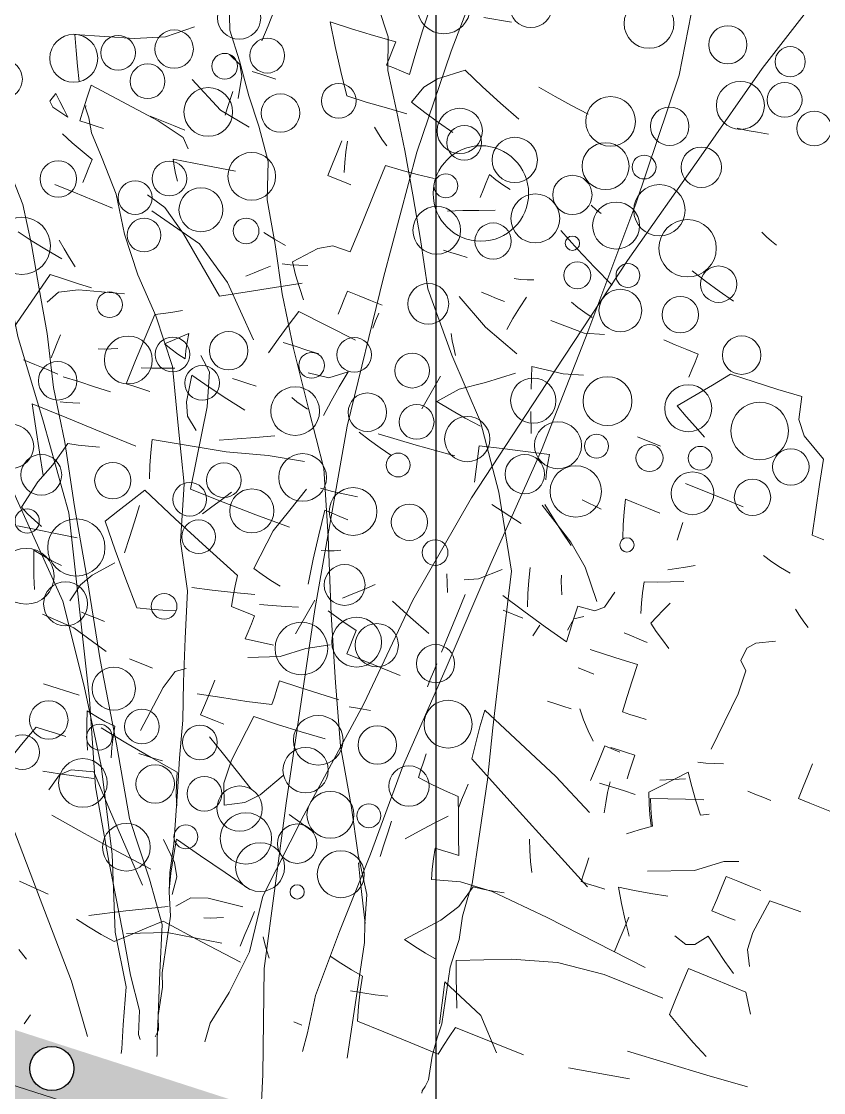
# Model space of a CAD drawing. Header units: metres. Extents: x -325 to 301, y -147 to 149.
# Drawn here: x 16.218 to 16.914, y 91.326 to 92.256 of the extents above; entities that cross this region are included whole.
import ezdxf

# ---------------------------------------------------------------- set-up
doc = ezdxf.new("R2010")
doc.units = ezdxf.units.M
doc.layers.add('-AUX-QAD', color=5, linetype='Continuous', plot=False)
doc.layers.add('0-TX-1_25', color=7, linetype='Continuous', true_color=0x3f4f7f)
for name, color, linetype in [('02-TRAÇ-D-linia 2', 251, 'Continuous'), ('10-DET-encoixinat', 37, 'Continuous'), ('10-DET_TERRENY_compactat', 252, 'Continuous')]:
    doc.layers.add(name, color=color, linetype=linetype)
for name, color, linetype, lineweight in [('05-VEG-gris 50%', 253, 'Continuous', 18), ('05-VEG-sec plano 2_', 251, 'Continuous', 18), ('1-CM', 7, 'Continuous', 0)]:
    doc.layers.add(name, color=color, linetype=linetype, lineweight=lineweight)

# ---------------------------------------------------------------- blocks, each defined once
blk = doc.blocks.new('arbusto')
at = {"color": 0}
for p, q in [((84.66398, 109.93909), (84.64175, 109.93544)), ((84.59818, 109.9281), (84.59833, 109.90935)), ((84.87109, 109.91764), (84.86299, 109.91684)), ((84.87944, 109.91887), (84.87109, 109.91764)), ((84.88825, 109.9203), (84.87944, 109.91887)), ((84.59833, 109.90935), (84.59894, 109.89102)), ((84.7163, 109.89383), (84.70145, 109.89671)), ((84.54394, 109.89266), (84.52586, 109.89247)), ((84.52586, 109.89247), (84.53609, 109.87485)), ((84.56227, 109.89328), (84.54394, 109.89266)), ((84.58106, 109.89409), (84.56227, 109.89328)), ((84.58022, 109.88041), (84.58063, 109.88714)), ((84.58063, 109.88714), (84.58106, 109.89409)), ((84.59894, 109.89102), (84.5998, 109.8729)), ((84.64095, 109.89041), (84.6223, 109.87671)), ((84.65852, 109.88235), (84.64095, 109.89041)), ((84.73117, 109.89117), (84.7163, 109.89383)), ((84.74606, 109.88896), (84.73117, 109.89117)), ((84.48041, 109.88654), (84.4796, 109.87331)), ((84.57983, 109.87413), (84.58022, 109.88041)), ((84.67634, 109.8745), (84.65852, 109.88235)), ((84.4796, 109.87331), (84.4788, 109.8603)), ((84.53609, 109.87485), (84.54678, 109.85742)), ((84.58612, 109.87374), (84.57983, 109.87413)), ((84.59285, 109.87333), (84.58612, 109.87374)), ((84.5998, 109.8729), (84.59285, 109.87333)), ((84.6223, 109.87671), (84.6139, 109.86684)), ((84.69462, 109.86707), (84.67634, 109.8745)), ((84.6139, 109.86684), (84.60855, 109.85232)), ((84.54678, 109.85742), (84.55773, 109.84042)), ((84.60855, 109.85232), (84.62134, 109.84783)), ((84.62134, 109.84783), (84.63437, 109.84376)), ((84.63437, 109.84376), (84.64786, 109.83989)), ((84.91347, 109.84164), (84.9086, 109.8439)), ((84.46806, 109.83647), (84.45761, 109.84156)), ((84.47275, 109.82838), (84.46806, 109.83647)), ((84.55773, 109.84042), (84.57407, 109.84071)), ((84.57407, 109.84071), (84.59089, 109.84142)), ((84.59089, 109.84142), (84.60794, 109.84234)), ((84.91835, 109.83959), (84.91347, 109.84164)), ((84.92327, 109.83799), (84.91835, 109.83959)), ((84.47573, 109.81039), (84.47275, 109.82838)), ((84.59151, 109.8196), (84.58675, 109.82361)), ((84.5963, 109.81604), (84.59151, 109.8196)), ((84.77678, 109.81824), (84.77189, 109.82028)), ((84.78169, 109.81664), (84.77678, 109.81824)), ((85.36336, 109.82598), (85.3425, 109.8126)), ((84.46514, 109.79683), (84.43581, 109.81284)), ((84.60111, 109.8127), (84.5963, 109.81604)), ((84.68613, 109.81052), (84.68572, 109.80379)), ((84.68656, 109.81747), (84.68613, 109.81052)), ((84.69273, 109.81513), (84.68656, 109.81747)), ((84.69935, 109.81298), (84.69273, 109.81513)), ((84.70622, 109.81126), (84.69935, 109.81298)), ((85.3425, 109.8126), (85.31865, 109.80498)), ((84.56495, 109.79489), (84.56556, 109.80487)), ((84.68572, 109.80379), (84.68533, 109.79751)), ((85.31865, 109.80498), (85.27138, 109.79657)), ((85.42331, 109.80226), (85.41703, 109.80264)), ((85.43004, 109.80185), (85.42331, 109.80226)), ((85.43699, 109.80142), (85.43004, 109.80185)), ((84.49133, 109.79125), (84.46514, 109.79683)), ((84.56433, 109.78491), (84.56495, 109.79489)), ((84.60518, 109.79743), (84.60365, 109.77247)), ((84.61827, 109.79792), (84.60518, 109.79743)), ((84.63161, 109.79884), (84.61827, 109.79792)), ((84.64541, 109.79996), (84.63161, 109.79884)), ((84.77267, 109.78342), (84.7552, 109.79322)), ((84.87839, 109.79196), (84.86561, 109.79645)), ((85.27138, 109.79657), (85.27564, 109.78432)), ((84.56372, 109.77493), (84.56433, 109.78491)), ((84.68775, 109.78734), (84.67573, 109.78307)), ((84.7, 109.7916), (84.68775, 109.78734)), ((84.79039, 109.77406), (84.77267, 109.78342)), ((84.89143, 109.78789), (84.87839, 109.79196)), ((84.90492, 109.78402), (84.89143, 109.78789)), ((85.27564, 109.78432), (85.27991, 109.77229)), ((84.57, 109.77454), (84.56372, 109.77493)), ((84.67573, 109.78307), (84.66415, 109.77877)), ((85.40498, 109.76962), (85.40539, 109.77635)), ((85.40539, 109.77635), (85.40582, 109.7833)), ((84.42337, 109.77353), (84.41339, 109.77415)), ((84.43335, 109.77292), (84.42337, 109.77353)), ((84.44333, 109.77231), (84.43335, 109.77292)), ((84.57673, 109.77413), (84.57, 109.77454)), ((84.58368, 109.7737), (84.57673, 109.77413)), ((84.60365, 109.77247), (84.60211, 109.74752)), ((84.80857, 109.76489), (84.79039, 109.77406)), ((85.27991, 109.77229), (85.28421, 109.76071)), ((85.40459, 109.76333), (85.40498, 109.76962)), ((85.50578, 109.75841), (85.50502, 109.76718)), ((85.29419, 109.7601), (85.29357, 109.75012)), ((85.3534, 109.74551), (85.29419, 109.7601)), ((85.50701, 109.75006), (85.50578, 109.75841)), ((84.46706, 109.75081), (84.4418, 109.74735)), ((84.49232, 109.75427), (84.46706, 109.75081)), ((85.29357, 109.75012), (85.29296, 109.74014)), ((85.50847, 109.74192), (85.50701, 109.75006)), ((84.4418, 109.74735), (84.44452, 109.74218)), ((84.44452, 109.74218), (84.44747, 109.73698)), ((84.60211, 109.74752), (84.60058, 109.72257)), ((84.73724, 109.74552), (84.73217, 109.74454)), ((84.74234, 109.74696), (84.73724, 109.74552)), ((84.74745, 109.74861), (84.74234, 109.74696)), ((84.78824, 109.73913), (84.78208, 109.74147)), ((85.2651, 109.73962), (85.26831, 109.74666)), ((85.26831, 109.74666), (85.273, 109.74136)), ((85.273, 109.74136), (85.27768, 109.73607)), ((85.37629, 109.73761), (85.3534, 109.74551)), ((84.3608, 109.73359), (84.35105, 109.7379)), ((84.37058, 109.72972), (84.3608, 109.73359)), ((84.44747, 109.73698), (84.45086, 109.73177)), ((84.74653, 109.73364), (84.74396, 109.72378)), ((84.79487, 109.73697), (84.78824, 109.73913)), ((84.80174, 109.73525), (84.79487, 109.73697)), ((84.87191, 109.73595), (84.86193, 109.73656)), ((84.88189, 109.73534), (84.87191, 109.73595)), ((84.89187, 109.73473), (84.88189, 109.73534)), ((84.89145, 109.72778), (84.89187, 109.73473)), ((85.26874, 109.7355), (85.2651, 109.73962)), ((85.28237, 109.73077), (85.26874, 109.7355)), ((85.27768, 109.73607), (85.28237, 109.73077)), ((85.29296, 109.74014), (85.29235, 109.73016)), ((85.38248, 109.72963), (85.37629, 109.73761)), ((84.38038, 109.72608), (84.37058, 109.72972)), ((84.37995, 109.71913), (84.38038, 109.72608)), ((84.71727, 109.72542), (84.71099, 109.7258)), ((84.724, 109.725), (84.71727, 109.72542)), ((84.73095, 109.72458), (84.724, 109.725)), ((84.74396, 109.72378), (84.74161, 109.7139)), ((84.8156, 109.72531), (84.79975, 109.72109)), ((84.89103, 109.72105), (84.89145, 109.72778)), ((84.92151, 109.72789), (84.91069, 109.71483)), ((84.94155, 109.72796), (84.92151, 109.72789)), ((84.96162, 109.72847), (84.94155, 109.72796)), ((84.9817, 109.72921), (84.96162, 109.72847)), ((84.98521, 109.71081), (84.9817, 109.72921)), ((85.29235, 109.73016), (85.29863, 109.72977)), ((85.29863, 109.72977), (85.30536, 109.72936)), ((85.30536, 109.72936), (85.31231, 109.72893)), ((84.37954, 109.7124), (84.37995, 109.71913)), ((84.53985, 109.71257), (84.52998, 109.71492)), ((84.57499, 109.71672), (84.55912, 109.70007)), ((84.58573, 109.72255), (84.57499, 109.71672)), ((84.60058, 109.72257), (84.58573, 109.72255)), ((84.72314, 109.70019), (84.69502, 109.71658)), ((84.79975, 109.72109), (84.77087, 109.72212)), ((84.89065, 109.71476), (84.89103, 109.72105)), ((84.91069, 109.71483), (84.89989, 109.70221)), ((84.37915, 109.70612), (84.37954, 109.7124)), ((84.54975, 109.71066), (84.53985, 109.71257)), ((84.74161, 109.7139), (84.7397, 109.704)), ((84.99363, 109.6999), (84.98521, 109.71081)), ((84.37484, 109.69636), (84.35858, 109.69736)), ((84.48394, 109.6897), (84.43904, 109.70244)), ((84.55912, 109.70007), (84.56487, 109.69099)), ((84.75375, 109.68811), (84.72314, 109.70019)), ((84.89989, 109.70221), (84.88911, 109.68981)), ((85.01418, 109.68713), (84.99363, 109.6999)), ((85.60743, 109.70078), (85.60115, 109.70116)), ((85.61416, 109.70036), (85.60743, 109.70078)), ((85.62111, 109.69993), (85.61416, 109.70036)), ((84.39155, 109.69534), (84.37484, 109.69636)), ((84.40848, 109.6943), (84.39155, 109.69534)), ((84.5151, 109.66734), (84.48394, 109.6897)), ((84.54354, 109.69101), (84.53824, 109.68632)), ((84.56487, 109.69099), (84.57109, 109.68234)), ((84.60872, 109.69201), (84.60829, 109.68506)), ((84.6187, 109.6914), (84.60872, 109.69201)), ((84.62868, 109.69078), (84.6187, 109.6914)), ((84.63866, 109.69017), (84.62868, 109.69078)), ((84.81002, 109.68892), (84.79418, 109.6847)), ((84.88911, 109.68981), (84.89879, 109.68421)), ((84.53294, 109.68164), (84.52764, 109.67695)), ((84.53824, 109.68632), (84.53294, 109.68164)), ((84.57109, 109.68234), (84.57755, 109.67389)), ((84.60829, 109.68506), (84.60788, 109.67833)), ((84.63782, 109.67649), (84.63824, 109.68322)), ((84.70128, 109.68131), (84.69855, 109.68649)), ((84.70422, 109.67612), (84.70128, 109.68131)), ((84.79418, 109.6847), (84.76842, 109.6822)), ((84.76842, 109.6822), (84.77366, 109.66488)), ((84.89879, 109.68421), (84.90846, 109.6786)), ((85.01795, 109.66686), (85.01418, 109.68713)), ((85.37569, 109.67939), (85.35976, 109.68594)), ((84.60788, 109.67833), (84.60749, 109.67205)), ((84.63744, 109.67021), (84.63782, 109.67649)), ((84.70761, 109.67091), (84.70422, 109.67612)), ((84.75782, 109.67283), (84.73724, 109.65795)), ((84.90846, 109.6786), (84.91814, 109.673)), ((85.39543, 109.66259), (85.37569, 109.67939)), ((84.54984, 109.63051), (84.5151, 109.66734)), ((84.57694, 109.66391), (84.5724, 109.65046)), ((84.62733, 109.65673), (84.57694, 109.66391)), ((85.02171, 109.6466), (85.01795, 109.66686)), ((84.38206, 109.65083), (84.37609, 109.65621)), ((84.73724, 109.65795), (84.71909, 109.64627)), ((84.87329, 109.65572), (84.867, 109.6561)), ((84.88002, 109.6553), (84.87329, 109.65572)), ((84.88697, 109.65488), (84.88002, 109.6553)), ((85.43593, 109.62114), (85.39543, 109.66259)), ((85.48467, 109.65952), (85.47831, 109.65862)), ((85.49151, 109.66085), (85.48467, 109.65952)), ((85.49858, 109.66238), (85.49151, 109.66085)), ((84.38849, 109.64543), (84.38206, 109.65083)), ((84.5724, 109.65046), (84.56833, 109.63742)), ((84.70139, 109.65125), (84.69852, 109.6364)), ((84.71909, 109.64627), (84.70516, 109.63098)), ((84.77936, 109.64776), (84.78531, 109.63107)), ((85.02548, 109.62633), (85.02171, 109.6466)), ((85.49766, 109.64741), (85.47708, 109.63865)), ((84.39513, 109.64001), (84.38849, 109.64543)), ((84.56833, 109.63742), (84.5645, 109.6246)), ((85.47708, 109.63865), (85.45651, 109.6299)), ((84.43974, 109.63226), (84.40375, 109.62334)), ((84.61697, 109.621), (84.62999, 109.63059)), ((84.62999, 109.63059), (84.62719, 109.61703)), ((84.69852, 109.6364), (84.69586, 109.62153)), ((84.70516, 109.63098), (84.71805, 109.62822)), ((84.93195, 109.63207), (84.91568, 109.63307)), ((84.94866, 109.63105), (84.93195, 109.63207)), ((84.96559, 109.63001), (84.94866, 109.63105)), ((85.27904, 109.62707), (85.26625, 109.63157)), ((85.45651, 109.6299), (85.43593, 109.62114)), ((84.40375, 109.62334), (84.38904, 109.61645)), ((84.59999, 109.61945), (84.61697, 109.621)), ((84.71805, 109.62822), (84.73118, 109.62567)), ((84.73118, 109.62567), (84.74478, 109.62354)), ((84.80466, 109.61986), (84.78569, 109.61601)), ((84.80553, 109.61283), (84.80466, 109.61986)), ((85.03546, 109.62571), (85.02548, 109.62633)), ((85.29207, 109.62301), (85.27904, 109.62707)), ((85.30556, 109.61914), (85.29207, 109.62301)), ((84.38904, 109.61645), (84.383, 109.60569)), ((84.48842, 109.60923), (84.49371, 109.61392)), ((84.49371, 109.61392), (84.49901, 109.6186)), ((84.49901, 109.6186), (84.49988, 109.61157)), ((84.49988, 109.61157), (84.5012, 109.60474)), ((84.62719, 109.61703), (84.62464, 109.60391)), ((84.76716, 109.61214), (84.74885, 109.60826)), ((84.78569, 109.61601), (84.76716, 109.61214)), ((84.80685, 109.60599), (84.80553, 109.61283)), ((84.48312, 109.60455), (84.48842, 109.60923)), ((84.48928, 109.6022), (84.48312, 109.60455)), ((84.5012, 109.60474), (84.50278, 109.59833)), ((84.62464, 109.60391), (84.62255, 109.59097)), ((84.74885, 109.60826), (84.75467, 109.57929)), ((84.80843, 109.59959), (84.80685, 109.60599)), ((84.87392, 109.60558), (84.87634, 109.59542)), ((84.8839, 109.60497), (84.87392, 109.60558)), ((84.89388, 109.60436), (84.8839, 109.60497)), ((84.90386, 109.60374), (84.89388, 109.60436)), ((85.29965, 109.60447), (85.27763, 109.54497)), ((85.31093, 109.60378), (85.29965, 109.60447)), ((85.32265, 109.60306), (85.31093, 109.60378)), ((85.33459, 109.60232), (85.32265, 109.60306)), ((85.40975, 109.60271), (85.40257, 109.59944)), ((84.4959, 109.60005), (84.48928, 109.6022)), ((84.50278, 109.59833), (84.4959, 109.60005)), ((84.73296, 109.59421), (84.70083, 109.59247)), ((84.87634, 109.59542), (84.87898, 109.58523)), ((85.00159, 109.59577), (84.99369, 109.59822)), ((85.00973, 109.59353), (85.00159, 109.59577)), ((85.38918, 109.59396), (85.38599, 109.57412)), ((85.39565, 109.59661), (85.38918, 109.59396)), ((85.40257, 109.59944), (85.39565, 109.59661)), ((85.50457, 109.59689), (85.49459, 109.5975)), ((85.51455, 109.59627), (85.50457, 109.59689)), ((85.52453, 109.59566), (85.51455, 109.59627)), ((84.48826, 109.58549), (84.47981, 109.58275)), ((84.49717, 109.58866), (84.48826, 109.58549)), ((84.51214, 109.58774), (84.51489, 109.56605)), ((84.52818, 109.58304), (84.51214, 109.58774)), ((84.70083, 109.59247), (84.66894, 109.59116)), ((84.85803, 109.59153), (84.84118, 109.59387)), ((85.01834, 109.5917), (85.00973, 109.59353)), ((84.4009, 109.57082), (84.40131, 109.57755)), ((84.40131, 109.57755), (84.40174, 109.5845)), ((84.47981, 109.58275), (84.47161, 109.58021)), ((84.54469, 109.57876), (84.52818, 109.58304)), ((84.56144, 109.57469), (84.54469, 109.57876)), ((84.84358, 109.55865), (84.81219, 109.57932)), ((84.87898, 109.58523), (84.88206, 109.57503)), ((84.40051, 109.56454), (84.4009, 109.57082)), ((85.38599, 109.57412), (85.38303, 109.55426)), ((85.44312, 109.56003), (85.43286, 109.57124)), ((84.51489, 109.56605), (84.51943, 109.55538)), ((84.59077, 109.56287), (84.57666, 109.55676)), ((84.77376, 109.56687), (84.80098, 109.55997)), ((85.03654, 109.56182), (85.03178, 109.56583)), ((85.04133, 109.55826), (85.03654, 109.56182)), ((85.36707, 109.56025), (85.36196, 109.5586)), ((85.44792, 109.53246), (85.44312, 109.56003)), ((84.38992, 109.55517), (84.37993, 109.55579)), ((84.3999, 109.55456), (84.38992, 109.55517)), ((84.40988, 109.55395), (84.3999, 109.55456)), ((84.51943, 109.55538), (84.52965, 109.54659)), ((84.57666, 109.55676), (84.56301, 109.55084)), ((84.6201, 109.55105), (84.59085, 109.54616)), ((84.86082, 109.54331), (84.84358, 109.55865)), ((85.04614, 109.55493), (85.04133, 109.55826)), ((85.35686, 109.55717), (85.35179, 109.55618)), ((85.36196, 109.5586), (85.35686, 109.55717)), ((85.38303, 109.55426), (85.38051, 109.53438)), ((85.46848, 109.55903), (85.46219, 109.55942)), ((85.47521, 109.55862), (85.46848, 109.55903)), ((85.48216, 109.55819), (85.47521, 109.55862)), ((85.51697, 109.55408), (85.5121, 109.55635)), ((85.52185, 109.55204), (85.51697, 109.55408)), ((85.52677, 109.55044), (85.52185, 109.55204)), ((84.56301, 109.55084), (84.54961, 109.54536)), ((84.59085, 109.54616), (84.55808, 109.53816)), ((84.87869, 109.52013), (84.86082, 109.54331)), ((85.58113, 109.53838), (85.57137, 109.54269)), ((84.4237, 109.53436), (84.41863, 109.53337)), ((84.4288, 109.53579), (84.4237, 109.53436)), ((84.43391, 109.53744), (84.4288, 109.53579)), ((84.55808, 109.53816), (84.49848, 109.52846)), ((84.63914, 109.53485), (84.6492, 109.53553)), ((84.6492, 109.53553), (84.65929, 109.53665)), ((84.65929, 109.53665), (84.66939, 109.538)), ((85.02495, 109.53619), (85.01043, 109.52947)), ((85.38051, 109.53438), (85.38679, 109.53399)), ((85.38679, 109.53399), (85.39352, 109.53358)), ((85.59091, 109.53451), (85.58113, 109.53838)), ((85.6007, 109.53087), (85.59091, 109.53451)), ((85.84056, 109.52114), (85.84148, 109.53611)), ((84.49848, 109.52846), (84.5009, 109.5183)), ((84.62149, 109.51033), (84.62885, 109.53047)), ((84.82152, 109.51863), (84.81911, 109.5288)), ((85.01043, 109.52947), (85.00486, 109.52332)), ((85.343, 109.52667), (85.32999, 109.52746)), ((85.35623, 109.52585), (85.343, 109.52667)), ((85.36991, 109.52501), (85.35623, 109.52585)), ((85.39352, 109.53358), (85.40047, 109.53315)), ((85.45138, 109.4649), (85.44792, 109.53246)), ((84.39806, 109.52462), (84.407, 109.50707)), ((84.428, 109.52278), (84.39806, 109.52462)), ((84.45794, 109.52094), (84.428, 109.52278)), ((84.48789, 109.5191), (84.45794, 109.52094)), ((84.5009, 109.5183), (84.50354, 109.50812)), ((84.6482, 109.51926), (84.65, 109.49912)), ((84.65448, 109.51888), (84.6482, 109.51926)), ((84.66121, 109.51846), (84.65448, 109.51888)), ((84.66816, 109.51804), (84.66121, 109.51846)), ((84.79853, 109.52005), (84.78288, 109.50691)), ((84.82416, 109.50845), (84.82152, 109.51863)), ((85.00486, 109.52332), (85.00345, 109.51246)), ((85.73991, 109.51359), (85.73046, 109.52289)), ((84.50354, 109.50812), (84.50662, 109.49791)), ((84.57242, 109.50889), (84.5669, 109.50051)), ((84.61413, 109.49019), (84.62149, 109.51033)), ((84.82725, 109.49824), (84.82416, 109.50845)), ((85.00345, 109.51246), (85.00992, 109.50594)), ((85.74938, 109.50474), (85.73991, 109.51359)), ((84.407, 109.50707), (84.41595, 109.48975)), ((84.5669, 109.50051), (84.5614, 109.49257)), ((84.75738, 109.50254), (84.75998, 109.4954)), ((84.78288, 109.50691), (84.77221, 109.50237)), ((84.86564, 109.50108), (84.86371, 109.49081)), ((84.87278, 109.50546), (84.86564, 109.50108)), ((84.91399, 109.50293), (84.90771, 109.50332)), ((84.92072, 109.50252), (84.91399, 109.50293)), ((84.92767, 109.50209), (84.92072, 109.50252)), ((85.00992, 109.50594), (85.01002, 109.48646)), ((85.75887, 109.4961), (85.74938, 109.50474)), ((85.85242, 109.50167), (85.8455, 109.49883)), ((85.8596, 109.50494), (85.85242, 109.50167)), ((84.5614, 109.49257), (84.55592, 109.48486)), ((84.65, 109.49912), (84.65203, 109.47895)), ((84.75998, 109.4954), (84.76282, 109.48847)), ((84.77673, 109.49133), (84.77569, 109.4744)), ((85.8455, 109.49883), (85.83903, 109.49619)), ((84.41595, 109.48975), (84.42493, 109.47287)), ((84.50601, 109.48793), (84.49833, 109.47641)), ((84.53651, 109.47407), (84.50601, 109.48793)), ((84.60928, 109.45653), (84.61413, 109.49019)), ((84.82663, 109.48826), (84.8097, 109.4893)), ((84.84161, 109.48734), (84.83903, 109.47748)), ((85.01002, 109.48646), (85.00384, 109.4373)), ((85.8333, 109.48455), (85.82313, 109.48213)), ((85.82313, 109.48213), (85.82389, 109.47337)), ((85.84348, 109.48719), (85.8333, 109.48455)), ((85.85369, 109.49028), (85.84348, 109.48719)), ((84.49833, 109.47641), (84.49088, 109.46511)), ((84.56747, 109.4604), (84.53651, 109.47407)), ((84.65203, 109.47895), (84.6545, 109.45876)), ((84.70563, 109.47566), (84.69826, 109.46914)), ((84.77569, 109.4744), (84.77466, 109.45769)), ((85.34688, 109.47633), (85.33937, 109.45676)), ((85.35498, 109.47713), (85.34688, 109.47633)), ((85.36333, 109.47836), (85.35498, 109.47713)), ((85.37214, 109.47979), (85.36333, 109.47836)), ((84.49088, 109.46511), (84.4839, 109.45422)), ((84.69826, 109.46914), (84.69111, 109.46282)), ((84.74102, 109.45976), (84.72321, 109.4676)), ((84.88833, 109.46443), (84.8816, 109.46485)), ((85.47924, 109.46122), (85.45138, 109.4649)), ((85.75832, 109.46608), (85.75734, 109.47115)), ((85.75975, 109.46098), (85.75832, 109.46608)), ((85.80225, 109.46839), (85.79714, 109.4546)), ((85.82389, 109.47337), (85.82513, 109.46502)), ((85.82513, 109.46502), (85.82659, 109.45687)), ((85.84747, 109.47062), (85.84335, 109.4639)), ((84.59868, 109.44717), (84.56747, 109.4604)), ((84.61718, 109.45408), (84.60928, 109.45653)), ((84.69111, 109.46282), (84.68444, 109.45692)), ((84.7593, 109.45232), (84.74102, 109.45976)), ((84.77466, 109.45769), (84.77366, 109.44142)), ((84.89528, 109.46401), (84.88833, 109.46443)), ((85.33937, 109.45676), (85.33095, 109.44057)), ((85.50734, 109.45775), (85.47924, 109.46122)), ((85.53591, 109.4547), (85.50734, 109.45775)), ((85.76141, 109.45587), (85.75975, 109.46098)), ((85.83968, 109.45737), (85.83627, 109.45127)), ((85.84335, 109.4639), (85.83968, 109.45737)), ((84.4839, 109.45422), (84.49902, 109.43455)), ((84.62532, 109.45184), (84.61718, 109.45408)), ((84.63393, 109.45001), (84.62532, 109.45184)), ((84.66387, 109.44817), (84.65784, 109.41774)), ((85.0843, 109.44237), (85.08492, 109.45235)), ((85.77607, 109.44996), (85.77546, 109.43998)), ((85.79035, 109.44983), (85.77607, 109.44996)), ((85.79714, 109.4546), (85.79035, 109.44983)), ((85.83627, 109.45127), (85.84224, 109.44589)), ((84.59944, 109.4384), (84.59868, 109.44717)), ((84.68969, 109.43961), (84.67665, 109.44367)), ((84.70318, 109.43573), (84.68969, 109.43961)), ((85.08369, 109.43239), (85.0843, 109.44237)), ((85.33095, 109.44057), (85.32324, 109.41767)), ((85.41407, 109.42842), (85.41491, 109.4421)), ((85.57031, 109.44386), (85.56524, 109.44288)), ((85.57541, 109.4453), (85.57031, 109.44386)), ((85.58052, 109.44695), (85.57541, 109.4453)), ((85.73511, 109.43548), (85.71557, 109.44366)), ((85.77546, 109.43998), (85.77485, 109.43)), ((85.84224, 109.44589), (85.84867, 109.44049)), ((85.84867, 109.44049), (85.85531, 109.43507)), ((84.49902, 109.43455), (84.51461, 109.4153)), ((84.60068, 109.43005), (84.59944, 109.4384)), ((84.63288, 109.43308), (84.62272, 109.43066)), ((84.64307, 109.43572), (84.63288, 109.43308)), ((84.65327, 109.4388), (84.64307, 109.43572)), ((84.70275, 109.42878), (84.70318, 109.43573)), ((84.77305, 109.43144), (84.77262, 109.42449)), ((84.89929, 109.42673), (84.89344, 109.43406)), ((85.08308, 109.42241), (85.08369, 109.43239)), ((85.75466, 109.42753), (85.73511, 109.43548)), ((84.60214, 109.42191), (84.60068, 109.43005)), ((84.60843, 109.42152), (84.60214, 109.42191)), ((84.70195, 109.41577), (84.70234, 109.42206)), ((84.70234, 109.42206), (84.70275, 109.42878)), ((84.77262, 109.42449), (84.77221, 109.41776)), ((84.90561, 109.41959), (84.89929, 109.42673)), ((85.09306, 109.4218), (85.08308, 109.42241)), ((85.10304, 109.42118), (85.09306, 109.4218)), ((85.41326, 109.41518), (85.41407, 109.42842)), ((85.77423, 109.42002), (85.75466, 109.42753)), ((85.77485, 109.43), (85.77423, 109.42002)), ((84.51461, 109.4153), (84.53043, 109.39626)), ((84.61515, 109.42111), (84.60843, 109.42152)), ((84.6221, 109.42068), (84.61515, 109.42111)), ((84.62126, 109.407), (84.62168, 109.41373)), ((84.62168, 109.41373), (84.6221, 109.42068)), ((84.72495, 109.41436), (84.70195, 109.41577)), ((84.74816, 109.41293), (84.72495, 109.41436)), ((84.77221, 109.41776), (84.77182, 109.41148)), ((84.91217, 109.41287), (84.90561, 109.41959)), ((85.04882, 109.4145), (85.04254, 109.41488)), ((85.05555, 109.41408), (85.04882, 109.4145)), ((85.0625, 109.41366), (85.05555, 109.41408)), ((85.11302, 109.42057), (85.10304, 109.42118)), ((85.32324, 109.41767), (85.3293, 109.41359)), ((85.3293, 109.41359), (85.33583, 109.40992)), ((85.41246, 109.40217), (85.41326, 109.41518)), ((85.80721, 109.41799), (85.79419, 109.41879)), ((85.82044, 109.41718), (85.80721, 109.41799)), ((85.83412, 109.41634), (85.82044, 109.41718)), ((85.83328, 109.40266), (85.83412, 109.41634)), ((84.62088, 109.40072), (84.62126, 109.407)), ((84.89268, 109.37641), (84.82173, 109.40841)), ((84.82173, 109.40841), (84.82218, 109.39466)), ((84.92215, 109.41226), (84.92154, 109.40228)), ((84.93517, 109.41146), (84.92215, 109.41226)), ((84.99202, 109.40797), (84.97282, 109.40043)), ((85.37253, 109.40462), (85.32385, 109.40227)), ((85.33583, 109.40992), (85.34259, 109.40646)), ((84.53043, 109.39626), (84.5406, 109.39867)), ((84.5406, 109.39867), (84.55078, 109.40131)), ((84.55078, 109.40131), (84.56099, 109.4044)), ((84.6439, 109.40338), (84.62088, 109.40072)), ((84.92154, 109.40228), (84.92093, 109.3923)), ((85.01137, 109.39676), (84.99739, 109.39261)), ((85.83247, 109.38942), (85.83328, 109.40266)), ((84.82218, 109.39466), (84.82311, 109.38131)), ((84.92093, 109.3923), (84.92031, 109.38232)), ((84.98384, 109.38843), (84.97053, 109.38424)), ((84.99739, 109.39261), (84.98384, 109.38843)), ((85.40685, 109.3925), (85.39171, 109.37858)), ((85.48818, 109.39054), (85.47173, 109.38851)), ((85.50509, 109.39277), (85.48818, 109.39054)), ((85.52225, 109.39542), (85.50509, 109.39277)), ((85.83167, 109.37641), (85.83247, 109.38942)), ((84.49557, 109.37836), (84.48928, 109.37875)), ((84.73474, 109.37869), (84.72593, 109.37727)), ((84.82311, 109.38131), (84.82427, 109.36818)), ((84.93559, 109.38639), (84.93635, 109.37762)), ((84.97053, 109.38424), (84.97313, 109.37711)), ((85.34136, 109.3865), (85.34378, 109.37633)), ((85.34926, 109.38405), (85.34136, 109.3865)), ((85.3574, 109.38181), (85.34926, 109.38405)), ((85.36601, 109.37998), (85.3574, 109.38181)), ((84.50229, 109.37795), (84.49557, 109.37836)), ((84.50924, 109.37752), (84.50229, 109.37795)), ((84.72593, 109.37727), (84.71758, 109.37604)), ((84.92771, 109.35774), (84.89268, 109.37641)), ((84.93635, 109.37762), (84.93758, 109.36927)), ((84.97313, 109.37711), (84.97597, 109.37018)), ((84.97597, 109.37018), (84.97928, 109.36367)), ((85.34378, 109.37633), (85.34642, 109.36615)), ((85.39171, 109.37858), (85.38461, 109.36863)), ((85.59089, 109.37117), (85.5726, 109.36339)), ((85.77745, 109.36972), (85.77117, 109.37011)), ((85.83795, 109.37603), (85.83167, 109.37641)), ((85.84468, 109.37561), (85.83795, 109.37603)), ((85.85163, 109.37519), (85.84468, 109.37561)), ((84.58349, 109.36294), (84.57594, 109.35784)), ((84.82427, 109.36818), (84.86426, 109.34569)), ((84.93758, 109.36927), (84.93905, 109.36113)), ((84.97928, 109.36367), (84.97017, 109.35725)), ((85.34642, 109.36615), (85.3495, 109.35595)), ((85.38461, 109.36863), (85.37945, 109.35411)), ((85.5726, 109.36339), (85.55411, 109.35228)), ((85.78418, 109.36931), (85.77745, 109.36972)), ((85.79113, 109.36888), (85.78418, 109.36931)), ((84.54425, 109.35533), (84.53796, 109.35572)), ((84.55097, 109.35492), (84.54425, 109.35533)), ((84.55792, 109.35449), (84.55097, 109.35492)), ((84.57594, 109.35784), (84.57111, 109.34255)), ((84.60783, 109.35142), (84.60844, 109.36141)), ((84.97017, 109.35725), (84.96151, 109.35103)), ((85.04258, 109.35514), (85.02258, 109.3406)), ((85.05414, 109.35907), (85.04258, 109.35514)), ((85.90667, 109.35306), (85.90031, 109.35216)), ((85.91351, 109.35439), (85.90667, 109.35306)), ((85.92058, 109.35592), (85.91351, 109.35439)), ((84.60722, 109.34144), (84.60783, 109.35142)), ((84.68756, 109.34456), (84.66749, 109.34405)), ((84.70764, 109.34529), (84.68756, 109.34456)), ((84.8276, 109.34096), (84.82803, 109.34791)), ((84.86426, 109.34569), (84.90469, 109.32316)), ((85.04823, 109.3444), (85.04761, 109.33442)), ((85.05821, 109.34379), (85.04823, 109.3444)), ((85.55411, 109.35228), (85.52916, 109.34491)), ((85.83611, 109.34608), (85.82983, 109.34647)), ((85.84284, 109.34567), (85.83611, 109.34608)), ((85.84979, 109.34524), (85.84284, 109.34567)), ((85.84936, 109.33829), (85.84979, 109.34524)), ((84.57111, 109.34255), (84.56484, 109.30397)), ((84.6066, 109.33146), (84.60722, 109.34144)), ((84.64745, 109.34398), (84.64189, 109.3048)), ((84.66749, 109.34405), (84.64745, 109.34398)), ((84.82719, 109.33423), (84.8276, 109.34096)), ((85.02258, 109.3406), (84.98711, 109.32812)), ((85.06819, 109.34317), (85.05821, 109.34379)), ((85.07817, 109.34256), (85.06819, 109.34317)), ((85.08785, 109.33696), (85.08294, 109.3085)), ((85.11417, 109.33664), (85.08785, 109.33696)), ((85.38767, 109.33393), (85.36066, 109.33819)), ((85.84895, 109.33156), (85.84936, 109.33829)), ((85.8947, 109.34248), (85.88548, 109.33433)), ((85.90037, 109.33211), (85.8947, 109.34248)), ((84.61289, 109.33108), (84.6066, 109.33146)), ((84.61962, 109.33066), (84.61289, 109.33108)), ((84.62657, 109.33024), (84.61962, 109.33066)), ((84.8268, 109.32795), (84.82719, 109.33423)), ((85.04761, 109.33442), (85.047, 109.32444)), ((85.41753, 109.32171), (85.38767, 109.33393)), ((85.55849, 109.33308), (85.55807, 109.32613)), ((85.57476, 109.33208), (85.55849, 109.33308)), ((85.59147, 109.33106), (85.57476, 109.33208)), ((85.6084, 109.33002), (85.59147, 109.33106)), ((85.84856, 109.32528), (85.84895, 109.33156)), ((85.88548, 109.33433), (85.87673, 109.32659)), ((85.90649, 109.32172), (85.90037, 109.33211)), ((84.90469, 109.32316), (84.94535, 109.30063)), ((85.047, 109.32444), (85.04639, 109.31446)), ((85.55765, 109.31941), (85.55727, 109.31312)), ((85.55807, 109.32613), (85.55765, 109.31941)), ((85.87673, 109.32659), (85.86822, 109.31906)), ((85.86822, 109.31906), (85.87072, 109.31019)), ((85.91283, 109.31131), (85.90649, 109.32172)), ((84.8212, 109.31828), (84.8119, 109.30883)), ((85.04639, 109.31446), (85.05267, 109.31407)), ((85.05267, 109.31407), (85.0594, 109.31366)), ((85.0594, 109.31366), (85.06635, 109.31323)), ((85.53708, 109.31065), (85.51692, 109.30863)), ((85.55727, 109.31312), (85.53708, 109.31065)), ((85.83797, 109.31591), (85.82799, 109.31653)), ((85.84795, 109.3153), (85.83797, 109.31591)), ((85.85793, 109.31469), (85.84795, 109.3153)), ((85.87072, 109.31019), (85.87346, 109.30175)), ((85.9193, 109.31396), (85.91283, 109.31131)), ((84.64189, 109.3048), (84.64199, 109.28532)), ((84.67263, 109.28585), (84.68523, 109.30659)), ((84.8119, 109.30883), (84.80304, 109.29935)), ((85.08294, 109.3085), (85.08336, 109.29419)), ((85.51692, 109.30863), (85.49677, 109.30682)), ((85.6866, 109.2982), (85.68702, 109.30515)), ((85.87346, 109.30175), (85.87667, 109.2935)), ((84.55705, 109.29072), (84.53428, 109.29583)), ((84.80304, 109.29935), (84.79441, 109.28987)), ((85.05015, 109.29419), (85.04194, 109.2843)), ((85.05971, 109.28663), (85.05015, 109.29419)), ((85.08336, 109.29419), (85.08946, 109.28175)), ((85.68618, 109.29147), (85.6866, 109.2982)), ((84.58006, 109.28604), (84.55705, 109.29072)), ((84.60354, 109.28156), (84.58006, 109.28604)), ((84.64199, 109.28532), (84.64784, 109.26881)), ((84.66294, 109.27605), (84.67263, 109.28585)), ((84.98405, 109.27821), (84.98466, 109.28819)), ((85.03531, 109.28211), (85.02459, 109.28574)), ((85.04194, 109.2843), (85.03531, 109.28211)), ((85.06927, 109.27928), (85.05971, 109.28663)), ((85.37515, 109.28424), (85.4051, 109.2824)), ((85.6858, 109.28519), (85.68618, 109.29147)), ((85.69695, 109.28253), (85.6858, 109.28519)), ((84.60603, 109.27268), (84.60354, 109.28156)), ((84.64784, 109.26881), (84.66294, 109.27605)), ((84.98343, 109.26823), (84.98405, 109.27821)), ((85.07887, 109.27239), (85.06927, 109.27928)), ((85.52925, 109.26475), (85.51489, 109.27565)), ((85.70856, 109.28008), (85.69695, 109.28253)), ((85.72042, 109.27805), (85.70856, 109.28008)), ((85.72449, 109.26277), (85.72042, 109.27805)), ((84.60878, 109.26424), (84.60603, 109.27268)), ((84.85836, 109.27091), (84.85258, 109.25234)), ((84.86646, 109.27171), (84.85836, 109.27091)), ((84.87481, 109.27294), (84.86646, 109.27171)), ((84.88362, 109.27436), (84.87481, 109.27294)), ((84.98282, 109.25825), (84.98343, 109.26823)), ((85.41447, 109.2718), (85.41688, 109.26164)), ((85.42237, 109.26935), (85.41447, 109.2718)), ((85.4305, 109.26711), (85.42237, 109.26935)), ((85.43911, 109.26528), (85.4305, 109.26711)), ((84.61198, 109.25599), (84.60878, 109.26424)), ((85.04332, 109.26455), (85.04248, 109.25087)), ((85.05959, 109.26355), (85.04332, 109.26455)), ((85.0763, 109.26253), (85.05959, 109.26355)), ((85.09323, 109.26148), (85.0763, 109.26253)), ((85.10229, 109.2459), (85.09323, 109.26148)), ((85.41688, 109.26164), (85.41952, 109.25145)), ((85.43987, 109.25651), (85.43911, 109.26528)), ((85.54361, 109.25385), (85.52925, 109.26475)), ((85.72857, 109.24749), (85.72449, 109.26277)), ((85.78688, 109.25022), (85.78438, 109.25909)), ((84.51447, 109.25), (84.50127, 109.24776)), ((84.5279, 109.25244), (84.51447, 109.25)), ((84.54181, 109.25529), (84.5279, 109.25244)), ((84.85258, 109.25234), (84.84257, 109.23737)), ((85.04248, 109.25087), (85.04167, 109.23764)), ((85.41952, 109.25145), (85.42261, 109.24125)), ((85.4411, 109.24816), (85.43987, 109.25651)), ((85.55797, 109.24295), (85.54361, 109.25385)), ((85.78963, 109.24177), (85.78688, 109.25022)), ((85.83386, 109.24907), (85.83429, 109.25602)), ((85.378, 109.249), (85.37377, 109.24054)), ((85.38602, 109.2485), (85.378, 109.249)), ((85.39426, 109.248), (85.38602, 109.2485)), ((85.40295, 109.24746), (85.39426, 109.248)), ((85.44257, 109.24002), (85.4411, 109.24816)), ((85.46943, 109.24839), (85.46314, 109.24877)), ((85.47616, 109.24797), (85.46943, 109.24839)), ((85.48311, 109.24755), (85.47616, 109.24797)), ((85.67275, 109.23589), (85.67336, 109.24588)), ((85.73264, 109.23221), (85.72857, 109.24749)), ((85.79283, 109.23353), (85.78963, 109.24177)), ((85.83306, 109.23606), (85.83345, 109.24235)), ((85.83345, 109.24235), (85.83386, 109.24907)), ((85.90354, 109.24175), (85.88974, 109.24063)), ((84.84257, 109.23737), (84.81975, 109.21317)), ((84.94208, 109.23521), (84.90639, 109.226)), ((84.98078, 109.23821), (84.94208, 109.23521)), ((85.0315, 109.23522), (84.98078, 109.23821)), ((85.04167, 109.23764), (85.04087, 109.22463)), ((85.37001, 109.23249), (85.36648, 109.22466)), ((85.37377, 109.24054), (85.37001, 109.23249)), ((85.67214, 109.22591), (85.67275, 109.23589)), ((85.71267, 109.23344), (85.71896, 109.23305)), ((85.71343, 109.22467), (85.71267, 109.23344)), ((85.71896, 109.23305), (85.72569, 109.23264)), ((85.72569, 109.23264), (85.73264, 109.23221)), ((85.83935, 109.23568), (85.83306, 109.23606)), ((85.84607, 109.23526), (85.83935, 109.23568)), ((85.85302, 109.23484), (85.84607, 109.23526)), ((85.8764, 109.23971), (85.86331, 109.23921)), ((85.86331, 109.23921), (85.86886, 109.22689)), ((85.88974, 109.24063), (85.8764, 109.23971)), ((84.62043, 109.23042), (84.62262, 109.21656)), ((84.64312, 109.22402), (84.62043, 109.23042)), ((84.66603, 109.2176), (84.64312, 109.22402)), ((84.90639, 109.226), (84.86466, 109.21041)), ((85.04087, 109.22463), (85.05345, 109.21688)), ((85.43167, 109.22566), (85.41366, 109.2225)), ((85.45139, 109.1994), (85.43167, 109.22566)), ((85.61312, 109.22256), (85.59229, 109.23082)), ((85.67152, 109.21593), (85.67214, 109.22591)), ((85.71466, 109.21632), (85.71343, 109.22467)), ((85.86886, 109.22689), (85.87487, 109.21475)), ((84.54911, 109.21106), (84.51939, 109.21659)), ((84.62262, 109.21656), (84.62506, 109.20312)), ((84.68938, 109.21116), (84.66603, 109.2176)), ((85.05345, 109.21688), (85.06627, 109.20934)), ((85.4055, 109.21651), (85.40019, 109.20255)), ((85.41366, 109.2225), (85.4055, 109.21651)), ((85.71613, 109.20818), (85.71466, 109.21632)), ((84.57885, 109.20596), (84.54911, 109.21106)), ((84.81975, 109.21317), (84.82961, 109.21059)), ((84.82961, 109.21059), (84.83948, 109.20824)), ((84.83948, 109.20824), (84.84939, 109.20634)), ((84.86466, 109.21041), (84.86892, 109.19816)), ((85.06627, 109.20934), (85.07957, 109.20221)), ((85.6613, 109.19151), (85.65594, 109.20687)), ((85.739, 109.21218), (85.71613, 109.20818)), ((85.76576, 109.21077), (85.739, 109.21218)), ((85.81364, 109.20149), (85.76576, 109.21077)), ((85.87487, 109.21475), (85.88113, 109.20305)), ((84.60861, 109.20109), (84.57885, 109.20596)), ((84.62506, 109.20312), (84.62796, 109.18989)), ((84.86892, 109.19816), (84.87319, 109.18613)), ((85.47156, 109.17312), (85.45139, 109.1994)), ((85.89986, 109.18186), (85.81364, 109.20149)), ((84.64649, 109.18949), (84.63733, 109.17929)), ((84.65975, 109.19387), (84.64649, 109.18949)), ((84.68846, 109.19619), (84.65975, 109.19387)), ((84.69844, 109.19557), (84.69783, 109.18559)), ((85.11888, 109.18978), (85.08501, 109.18815)), ((85.66711, 109.17613), (85.6613, 109.19151)), ((84.69783, 109.18559), (84.69722, 109.17561)), ((84.77756, 109.17873), (84.7677, 109.1813)), ((84.87319, 109.18613), (84.87749, 109.17455)), ((85.05161, 109.18693), (85.01845, 109.18593)), ((85.08501, 109.18815), (85.05161, 109.18693)), ((85.51253, 109.17078), (85.49939, 109.18643)), ((84.69722, 109.17561), (84.6966, 109.16563)), ((84.78743, 109.17638), (84.77756, 109.17873)), ((84.79733, 109.17447), (84.78743, 109.17638)), ((84.79963, 109.16234), (84.79733, 109.17447)), ((85.49195, 109.14682), (85.47156, 109.17312)), ((85.67314, 109.16073), (85.66711, 109.17613)), ((84.63142, 109.16463), (84.62082, 109.15526)), ((84.66612, 109.15878), (84.63142, 109.16463)), ((85.02721, 109.16535), (84.97795, 109.1578)), ((85.51707, 109.16011), (85.51253, 109.17078)), ((84.62082, 109.15526), (84.61023, 109.14589)), ((84.70086, 109.15338), (84.66612, 109.15878)), ((84.80216, 109.15042), (84.79963, 109.16234)), ((84.88156, 109.15927), (84.87907, 109.15071)), ((84.94019, 109.15623), (84.88156, 109.15927)), ((85.5169, 109.14528), (85.51707, 109.16011)), ((84.80517, 109.13892), (84.80216, 109.15042)), ((84.87907, 109.15071), (84.87682, 109.14257)), ((84.57616, 109.14101), (84.56501, 109.14366)), ((84.58777, 109.13855), (84.57616, 109.14101)), ((84.59963, 109.13652), (84.58777, 109.13855)), ((84.61023, 109.14589), (84.59963, 109.13652)), ((84.82816, 109.13751), (84.80517, 109.13892)), ((84.87682, 109.14257), (84.87504, 109.13463)), ((85.56151, 109.13753), (85.5564, 109.13588)), ((84.85138, 109.13608), (84.82816, 109.13751)), ((84.87504, 109.13463), (84.85138, 109.13608)), ((85.51629, 109.1353), (85.48402, 109.12355)), ((85.5513, 109.13445), (85.54623, 109.13346)), ((85.5564, 109.13588), (85.5513, 109.13445)), ((85.59886, 109.12522), (85.59613, 109.13039)), ((85.74647, 109.13118), (85.75068, 109.09715)), ((85.78117, 109.11194), (85.74647, 109.13118)), ((84.76402, 109.12141), (84.75707, 109.12184)), ((85.42024, 109.12116), (85.39547, 109.12573)), ((85.48402, 109.12355), (85.45626, 109.11264)), ((85.60181, 109.12003), (85.59886, 109.12522)), ((85.52052, 109.11485), (85.48896, 109.10607)), ((85.56527, 109.11726), (85.52052, 109.11485)), ((85.6052, 109.11481), (85.60181, 109.12003)), ((85.80097, 109.08582), (85.78117, 109.11194)), ((84.53729, 109.10028), (84.52891, 109.1058)), ((85.68482, 109.10621), (85.67476, 109.10553)), ((85.69491, 109.10733), (85.68482, 109.10621)), ((85.70501, 109.10868), (85.69491, 109.10733)), ((84.5548, 109.05913), (84.55231, 109.05056))]:
    blk.add_line(p, q, dxfattribs=at)
blk = doc.blocks.new('ccddddddddddd')
for points in [[(92.1712, 14.4553), (92.1602, 14.5428), (92.1493, 14.718), (92.0836, 15.0246), (91.9959, 15.3969), (91.9083, 15.813), (91.7769, 16.2947), (91.6454, 16.7984), (91.4921, 17.3458), (91.3606, 17.9152), (91.2292, 18.5284), (91.1196, 19.1415), (91.0977, 19.6452), (91.0868, 20.0174), (91.0868, 20.1926), (91.1087, 20.1926)], [(90.2324, 20.0174), (90.2543, 20.0174), (90.3529, 19.9299), (90.4186, 19.7766), (90.5501, 19.5795), (90.7472, 19.2291), (90.9663, 18.7911), (91.2292, 18.2656), (91.514, 17.6524), (91.7769, 17.0831), (91.974, 16.5794), (92.1274, 16.0757), (92.3245, 15.5283), (92.456, 15.1341), (92.4779, 14.8713), (92.5436, 14.6742), (92.6093, 14.5209), (92.6203, 14.4334)], [(92.5327, 19.251), (92.4669, 19.1196), (92.445, 18.9663), (92.3793, 18.7911), (92.3136, 18.6159), (92.2479, 18.4189), (92.1821, 18.2218), (92.1164, 18.0028), (91.9631, 17.7181), (91.7878, 17.4334), (91.6564, 17.1269), (91.5468, 16.7765), (91.5359, 16.3823), (91.5249, 16.0538), (91.514, 15.813), (91.514, 15.3312), (91.5249, 15.2655), (91.5359, 15.1779), (91.5359, 15.0684), (91.5468, 15.0027), (91.5578, 14.937), (91.5578, 14.6742), (91.5687, 14.6085), (91.5797, 14.5209), (91.5797, 14.4115), (91.5906, 14.3786), (91.6016, 14.3567), (91.6016, 14.3458)], [(91.9631, 19.8423), (92.0069, 19.8423), (92.0178, 19.7547), (92.0836, 19.4919), (92.1712, 19.0977), (92.2588, 18.6159), (92.3245, 18.0247), (92.3903, 17.3239), (92.4122, 16.4699), (92.4122, 15.5721), (92.4012, 14.8056), (92.3355, 14.3239), (92.3136, 14.1049), (92.3245, 14.0939)], [(93.2118, 19.1744), (93.1899, 19.043), (93.1241, 18.9116), (93.0584, 18.7583), (92.9927, 18.6269), (92.927, 18.4736), (92.9051, 18.2984), (92.8394, 18.1013), (92.7736, 17.8824), (92.686, 17.6415), (92.5765, 17.3787), (92.4669, 17.1159), (92.4012, 16.8093), (92.3355, 16.459), (92.2698, 16.1524), (92.204, 15.8677), (92.1164, 15.6049), (92.0507, 15.3859), (91.985, 15.2107), (91.974, 15.0794), (91.9631, 14.9918), (91.9631, 14.4553)], [(94.0987, 18.2656), (94.0111, 18.1123), (93.9454, 17.9371), (93.8796, 17.74), (93.8139, 17.5429), (93.7482, 17.302), (93.6606, 17.0612), (93.5729, 16.7765), (93.4634, 16.448), (93.3539, 16.0976), (93.2224, 15.7254), (93.1129, 15.3969), (92.9814, 15.1341), (92.8938, 14.937), (92.8719, 14.718), (92.85, 14.5209), (92.8391, 14.4115), (92.8281, 14.3458), (92.8281, 14.3348)], [(92.85, 14.4224), (92.8391, 14.4553), (92.85, 14.5209), (92.85, 14.6523), (92.861, 14.718), (92.861, 14.9808), (92.8829, 15.0903), (92.8938, 15.1779), (92.8938, 15.3093), (92.9048, 15.4407), (92.9157, 15.5721), (92.9267, 15.7035), (92.9376, 15.8786), (92.9595, 16.0538), (92.9814, 16.2509), (93.0034, 16.4699), (93.0691, 16.6889), (93.091, 16.9517), (93.1567, 17.2145), (93.2224, 17.4772), (93.332, 17.6962), (93.4415, 17.8714), (93.5291, 18.0466), (93.5948, 18.2218), (93.6825, 18.3751), (93.7482, 18.4846), (93.7701, 18.5503), (93.7811, 18.5722), (93.792, 18.5941), (93.792, 18.605)], [(92.9157, 14.4005), (92.9267, 14.4224), (92.9376, 14.5319), (93.0034, 14.6852), (93.0691, 14.8823), (93.1786, 15.1888), (93.2881, 15.5173), (93.3758, 15.9115), (93.5948, 16.7436), (93.7701, 17.1378), (93.9454, 17.5101), (94.0549, 17.8167), (94.1644, 18.0356), (94.2959, 18.2546), (94.3835, 18.3641), (94.4054, 18.3751), (94.4164, 18.3751)], [(93.1567, 14.3786), (93.2662, 14.6195), (93.4634, 14.9699), (93.7482, 15.4735), (94.0549, 16.1086), (94.3397, 16.7655), (94.6245, 17.3568), (94.8436, 17.7948), (94.975, 18.0794), (94.9969, 18.1451)], [(92.9924, 14.3239), (92.9924, 14.3458), (93.0034, 14.4553), (93.0143, 14.6304), (93.1019, 14.8713), (93.1677, 15.2217), (93.2772, 15.6159), (93.4086, 15.9662), (93.562, 16.3385), (94.0439, 17.0831), (94.3068, 17.3896), (94.504, 17.5867), (94.6135, 17.6524), (94.6573, 17.6524), (94.745, 17.6415), (95.0079, 17.6415), (95.0298, 17.6305), (95.0517, 17.6305)]]:
    blk.add_lwpolyline(points)
for centre, radius in [((91.2915, 19.3567), 0.1143), ((91.8392, 19.3567), 0.0991), ((90.9191, 19.3129), 0.0876), ((92.2335, 19.291), 0.1209), ((90.6249, 19.2781), 0.0692), ((90.6243, 19.1009), 0.0797), ((93.1555, 19.1064), 0.0991), ((90.8215, 19.0462), 0.11), ((90.471, 18.9914), 0.0797), ((93.0021, 18.9531), 0.0797), ((91.1282, 18.9038), 0.0883), ((91.3999, 18.8859), 0.1139), ((93.4293, 18.9203), 0.0883), ((93.1883, 18.8765), 0.059), ((93.6812, 18.8655), 0.0797), ((93.8784, 18.8108), 0.11), ((92.0778, 18.7413), 0.1039), ((92.6474, 18.7961), 0.0797), ((93.5279, 18.7561), 0.0797), ((90.957, 18.7388), 0.0928), ((91.3922, 18.6794), 0.1078), ((92.9035, 18.7013), 0.0883), ((91.217, 18.7013), 0.0548), ((91.8085, 18.6466), 0.1039), ((92.0495, 18.6904), 0.0797), ((93.2321, 18.6575), 0.1117), ((94.1851, 18.6685), 0.0883), ((91.9399, 18.4714), 0.219), ((91.1184, 18.5152), 0.1179), ((91.5237, 18.5261), 0.0903), ((90.9651, 18.3619), 0.1319), ((91.3046, 18.4166), 0.1078), ((91.6759, 18.3947), 0.1122), ((92.1042, 18.4823), 0.0547), ((92.9912, 18.3947), 0.1095), ((93.3636, 18.329), 0.0797), ((91.8523, 18.2633), 0.0834), ((92.1152, 18.2743), 0.1095), ((90.7997, 18.2195), 0.0836), ((91.4908, 18.3071), 0.0328), ((93.1993, 18.2086), 0.1009), ((93.506, 18.2195), 0.0774), ((93.8674, 18.2524), 0.0834), ((91.217, 18.1976), 0.0548), ((91.447, 18.1648), 0.062), ((92.9802, 18.1429), 0.059), ((90.953, 18.0553), 0.0834), ((91.2279, 18.0334), 0.098), ((93.4403, 18.0553), 0.0774), ((93.9879, 17.9239), 0.1314), ((90.6474, 17.913), 0.0883), ((92.1042, 17.9349), 0.0936), ((93.5498, 17.7159), 0.059), ((90.5142, 17.5809), 0.1319), ((90.8538, 17.6356), 0.1078), ((91.2251, 17.6137), 0.1122), ((92.4059, 17.6534), 0.0797), ((91.5625, 17.5658), 0.1039), ((92.1321, 17.6205), 0.0797), ((92.9785, 17.5872), 0.0883), ((92.5921, 17.5767), 0.059), ((93.2304, 17.5325), 0.0797), ((93.4276, 17.4777), 0.11), ((90.3488, 17.4385), 0.0836), ((90.7661, 17.4166), 0.0548), ((91.2448, 17.4015), 0.0548), ((91.4201, 17.3797), 0.1078), ((92.0773, 17.3906), 0.0797), ((92.3073, 17.4015), 0.0883), ((92.6359, 17.3578), 0.1117), ((93.077, 17.423), 0.0797), ((90.9962, 17.3838), 0.062), ((91.8363, 17.3468), 0.1039), ((93.7343, 17.3354), 0.0883), ((90.5022, 17.2743), 0.0834), ((90.7771, 17.2524), 0.098), ((91.5515, 17.2264), 0.0903), ((91.3085, 17.1821), 0.1179), ((92.1321, 17.1826), 0.0547), ((92.5572, 17.0616), 0.1095), ((92.9127, 16.9959), 0.0797), ((93.8986, 17.0069), 0.1009), ((92.0424, 16.9303), 0.0834), ((92.3053, 16.9412), 0.1095), ((91.04, 16.974), 0.0328), ((92.7653, 16.8755), 0.1009), ((93.4166, 16.9193), 0.0834), ((93.7452, 16.8974), 0.0936), ((93.0551, 16.8865), 0.0774), ((91.9053, 16.8098), 0.059), ((92.9894, 16.7222), 0.0774), ((93.5371, 16.5908), 0.1314), ((93.7781, 16.6784), 0.0558), ((92.2943, 16.6018), 0.0936), ((93.7452, 16.4266), 0.1282), ((93.7452, 16.4266), 0.1282), ((92.1077, 16.3499), 0.0991), ((92.201, 16.3499), 0.1143), ((93.099, 16.3828), 0.059), ((93.548, 16.328), 0.1009), ((91.8285, 16.3061), 0.0876), ((92.4477, 16.2842), 0.1209), ((91.731, 16.0394), 0.11), ((93.2719, 15.9754), 0.0991), ((92.0377, 15.897), 0.0883), ((92.3094, 15.8791), 0.1139), ((93.1185, 15.8221), 0.0797), ((92.3464, 15.7346), 0.1039), ((92.8447, 15.7893), 0.0797), ((93.5457, 15.7893), 0.0883), ((91.8665, 15.732), 0.0928), ((93.3047, 15.7455), 0.059), ((93.6443, 15.6251), 0.0797), ((92.204, 15.5484), 0.1078), ((92.7899, 15.5594), 0.0797), ((93.0199, 15.5703), 0.0883), ((93.3486, 15.5265), 0.1117), ((92.0287, 15.5703), 0.0548), ((92.6202, 15.5156), 0.1039), ((92.5711, 15.3842), 0.1179), ((92.3354, 15.3951), 0.0903), ((92.1164, 15.2856), 0.1078), ((92.8447, 15.3513), 0.0547), ((92.4877, 15.2637), 0.1122), ((93.1076, 15.2637), 0.1095), ((92.3026, 15.1761), 0.0328)]:
    blk.add_circle(centre, radius)

msp = doc.modelspace()

# ---------------------------------------------------------------- hatches: boundary and pattern name
at = {"layer": '10-DET-encoixinat'}
h = msp.add_hatch(dxfattribs=at)
h.set_pattern_fill('CROSS', color=256, scale=0.002, angle=91)
h.set_pattern_definition([(91, (0, 2.498406), (-0.0129197113, 0.0124764202), [0.00635, -0.01905]), (181, (0.003119, 2.501636), (-0.0124764202, -0.0129197113), [0.00635, -0.01905])])
h.paths.add_polyline_path([(14.45755, 91.89462), (14.37096, 91.89654), (14.36337, 91.83752), (14.50578, 91.31536), (17.47864, 90.36704), (17.47864, 90.92499)])
at = {"layer": '10-DET_TERRENY_compactat'}
h = msp.add_hatch(dxfattribs=at)
h.set_pattern_fill('HEX', color=256, scale=0.002, angle=0.57823)
edge = h.paths.add_edge_path(flags=16)
edge.add_arc((18.16897, 90.72108), 0.01915, 0, 360)
edge = h.paths.add_edge_path(flags=16)
edge.add_arc((17.84727, 90.82195), 0.01915, 0, 360)
edge = h.paths.add_edge_path(flags=16)
edge.add_arc((16.62313, 91.22557), 0.01915, 0, 360)
edge = h.paths.add_edge_path(flags=16)
edge.add_arc((16.24452, 91.34651), 0.01915, 0, 360)
edge = h.paths.add_edge_path(flags=16)
edge.add_arc((15.77556, 91.49671), 0.01915, 0, 360)
edge = h.paths.add_edge_path(flags=16)
edge.add_arc((15.39899, 91.61809), 0.01915, 0, 360)
edge = h.paths.add_edge_path(flags=16)
edge.add_arc((15.02038, 91.74024), 0.01915, 0, 360)
edge = h.paths.add_edge_path(flags=16)
edge.add_arc((14.55142, 91.89354), 0.01915, 0, 360)
edge = h.paths.add_edge_path(flags=16)
edge.add_arc((20.16897, 90.72108), 0.01915, 0, 360)
edge = h.paths.add_edge_path(flags=16)
edge.add_arc((19.66897, 90.72108), 0.01915, 0, 360)
edge = h.paths.add_edge_path(flags=16)
edge.add_arc((19.16897, 90.72108), 0.01915, 0, 360)
edge = h.paths.add_edge_path(flags=16)
edge.add_arc((18.66897, 90.72108), 0.01915, 0, 360)
edge = h.paths.add_edge_path()
edge.add_line((17.52442, 90.95626), (17.52442, 90.90593))
edge.add_arc((-145.93641, -410.79596), 527.65919, 71.8811575, 71.9537349, ccw=False)
edge.add_line((18.1598, 90.69847), (20.52864, 90.69847))
edge.add_line((20.52864, 90.69847), (20.52864, 90.74847))
edge.add_line((20.52864, 90.74847), (18.16767, 90.74847))
edge.add_line((18.16767, 90.74847), (17.52442, 90.95626))
edge = h.paths.add_edge_path()
edge.add_line((17.47864, 90.92499), (17.45895, 90.94243))
edge.add_arc((17.44847, 90.95987), 0.02035, 30.42813, 301.00298, ccw=False)
edge.add_line((17.46602, 90.97018), (17.01348, 91.12131))
edge.add_arc((16.9997, 91.10802), 0.01915, -259.76416, 43.95968, ccw=False)
edge.add_line((16.9963, 91.12686), (14.52603, 91.92484))
edge.add_line((14.52603, 91.92484), (14.36337, 91.92484))
edge.add_line((14.36337, 91.92484), (14.36337, 91.89671))
edge.add_line((14.36337, 91.89671), (14.45755, 91.89462))
edge.add_arc((-666.83258, -2036.00737), 2234.30595, 72.16513525, 72.2464994, ccw=False)
edge = h.paths.add_edge_path(flags=17)
edge.add_line((17.47864, 90.97087), (17.47864, 90.97105))
edge.add_line((17.47864, 90.97105), (17.47793, 90.97128))
edge.add_arc((17.46867, 90.95452), 0.01915, 58.6235, 61.06923, ccw=False)

# ---------------------------------------------------------------- linework, layer by layer
at = {"layer": '-AUX-QAD'}
for radius in [4.20752, 3.96491]:
    msp.add_circle((16.89761, 90.82832), radius, dxfattribs=at)
at = {"layer": '0-TX-1_25'}
msp.add_lwpolyline([(16.57767, 92.31817), (16.57767, 90.46707)], dxfattribs=at)
at = {"layer": '02-TRAÇ-D-linia 2'}
msp.add_circle((16.24452, 91.34651, 0), 0.01915, dxfattribs=at)
at = {"layer": '1-CM'}
msp.add_lwpolyline([(14.45755, 91.89462), (17.47864, 90.92499)], dxfattribs=at)

# ---------------------------------------------------------------- block references
at = {"layer": '05-VEG-gris 50%', "xscale": 1.080001674432827, "yscale": 1.080001674432827, "zscale": 1.080001674432827, "rotation": 345.7981080366741}
msp.add_blockref('arbusto', (-102.1067, -0.11775), dxfattribs=at)
at = {"layer": '05-VEG-sec plano 2_'}
for name, p, xscale, yscale, zscale, rotation in [('arbusto', (-108.1477, 9.27456), 1.080001674432827, 1.080001674432827, 1.080001674432827, 341.2219139133144), ('ccddddddddddd', (33.30562, 86.09588, 0), -0.1891516853244664, 0.1891516853244665, 0.1891516853244665, 351.5533585797852)]:
    msp.add_blockref(name, p, dxfattribs=dict(at, xscale=xscale, yscale=yscale, zscale=zscale, rotation=rotation))

doc.saveas('drawing.dxf')
